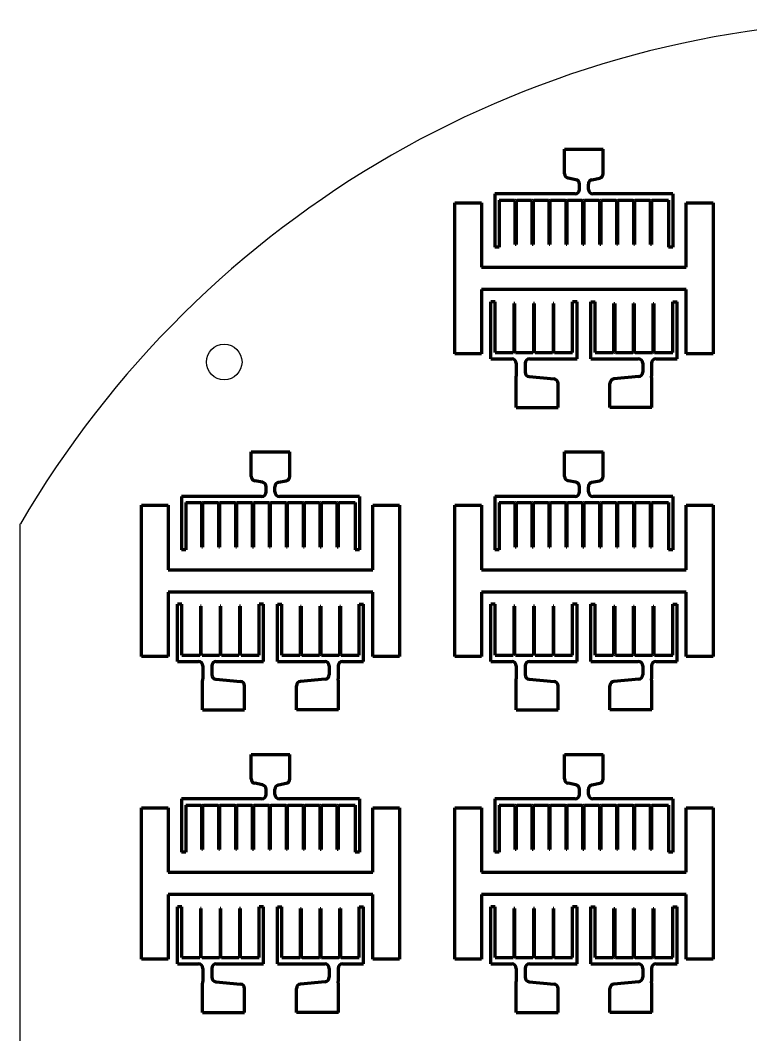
# Model space of a CAD drawing. Header units: millimetres. Extents: x 2372 to 2569, y 1689 to 1917.
# Drawn here: x 2372.4 to 2454.5, y 1803.3 to 1917.3 of the extents above; entities that cross this region are included whole.
import ezdxf

# ---------------------------------------------------------------- set-up
doc = ezdxf.new("R2010")
doc.units = ezdxf.units.MM
doc.layers.add('mask_hole', color=80, linetype='Continuous')
doc.layers.add('mask_outline', color=10, linetype='Continuous')
doc.layers.add('mask_stencil', color=30, linetype='Continuous', lineweight=70)

msp = doc.modelspace()

# ---------------------------------------------------------------- linework, layer by layer
at = {"layer": 'mask_hole'}
msp.add_circle((2395.34, 1878.88), 2, dxfattribs=at)
at = {"layer": 'mask_outline'}
msp.add_line((2372.44, 1745.88), (2372.44, 1860.68), dxfattribs=at)
msp.add_arc((2470.94, 1803.28), 114, 30.2232, 149.7686, dxfattribs=at)
at = {"layer": 'mask_stencil'}
for p, q in [((2433.57, 1900.03), (2433.57, 1902.78)), ((2433.57, 1902.78), (2437.91, 1902.78)), ((2437.91, 1900.03), (2437.91, 1902.78)), ((2434.84, 1899.36), (2433.97, 1899.54)), ((2436.64, 1899.36), (2437.51, 1899.54)), ((2435.24, 1898.28), (2435.24, 1898.87)), ((2436.24, 1898.28), (2436.24, 1898.87)), ((2434.74, 1897.78), (2425.74, 1897.78)), ((2425.74, 1897.78), (2425.74, 1891.78)), ((2426.23, 1897.08), (2426.23, 1891.78)), ((2426.23, 1897.08), (2427.95, 1897.08)), ((2428.03, 1897), (2427.95, 1897.08)), ((2428.03, 1892.08), (2428.03, 1897)), ((2428.2, 1897.08), (2428.12, 1897)), ((2428.12, 1897), (2428.12, 1892.08)), ((2428.2, 1897.08), (2429.85, 1897.08)), ((2429.93, 1897), (2429.85, 1897.08)), ((2429.93, 1892.08), (2429.93, 1897)), ((2430.1, 1897.08), (2430.02, 1897)), ((2430.02, 1897), (2430.02, 1892.08)), ((2430.1, 1897.08), (2431.75, 1897.08)), ((2431.83, 1897), (2431.75, 1897.08)), ((2431.83, 1892.08), (2431.83, 1897)), ((2432, 1897.08), (2431.92, 1897)), ((2431.92, 1897), (2431.92, 1892.08)), ((2432, 1897.08), (2433.65, 1897.08)), ((2433.73, 1897), (2433.65, 1897.08)), ((2433.73, 1892.08), (2433.73, 1897)), ((2433.9, 1897.08), (2433.82, 1897)), ((2433.82, 1897), (2433.82, 1892.08)), ((2433.9, 1897.08), (2435.55, 1897.08)), ((2435.63, 1897), (2435.55, 1897.08)), ((2435.63, 1892.08), (2435.63, 1897)), ((2435.8, 1897.08), (2435.72, 1897)), ((2435.72, 1897), (2435.72, 1892.08)), ((2435.8, 1897.08), (2437.45, 1897.08)), ((2445.74, 1897.78), (2436.74, 1897.78)), ((2437.53, 1897), (2437.45, 1897.08)), ((2437.53, 1892.08), (2437.53, 1897)), ((2437.7, 1897.08), (2437.62, 1897)), ((2437.62, 1897), (2437.62, 1892.08)), ((2437.7, 1897.08), (2439.35, 1897.08)), ((2439.43, 1897), (2439.35, 1897.08)), ((2439.43, 1892.08), (2439.43, 1897)), ((2439.6, 1897.08), (2439.52, 1897)), ((2439.52, 1897), (2439.52, 1892.08)), ((2439.6, 1897.08), (2441.25, 1897.08)), ((2441.33, 1897), (2441.25, 1897.08)), ((2441.33, 1892.08), (2441.33, 1897)), ((2441.5, 1897.08), (2441.42, 1897)), ((2441.42, 1897), (2441.42, 1892.08)), ((2441.5, 1897.08), (2443.15, 1897.08)), ((2443.23, 1897), (2443.15, 1897.08)), ((2443.23, 1892.08), (2443.23, 1897)), ((2443.4, 1897.08), (2443.32, 1897)), ((2443.32, 1897), (2443.32, 1892.08)), ((2443.4, 1897.08), (2445.23, 1897.08)), ((2445.23, 1897.08), (2445.23, 1891.78)), ((2445.74, 1897.78), (2445.74, 1891.78)), ((2421.24, 1879.78), (2421.24, 1896.78)), ((2421.24, 1896.78), (2424.24, 1896.78)), ((2424.24, 1896.78), (2424.24, 1889.53)), ((2447.24, 1889.53), (2447.24, 1896.78)), ((2447.24, 1896.78), (2450.24, 1896.78)), ((2450.24, 1896.78), (2450.24, 1879.78)), ((2426.23, 1891.78), (2425.74, 1891.78)), ((2428.12, 1892.08), (2428.03, 1892.08)), ((2430.02, 1892.08), (2429.93, 1892.08)), ((2431.92, 1892.08), (2431.83, 1892.08)), ((2433.82, 1892.08), (2433.73, 1892.08)), ((2435.72, 1892.08), (2435.63, 1892.08)), ((2437.62, 1892.08), (2437.53, 1892.08)), ((2439.52, 1892.08), (2439.43, 1892.08)), ((2441.42, 1892.08), (2441.33, 1892.08)), ((2443.32, 1892.08), (2443.23, 1892.08)), ((2445.74, 1891.78), (2445.23, 1891.78)), ((2424.24, 1889.53), (2447.24, 1889.53)), ((2447.24, 1887.03), (2424.24, 1887.03)), ((2424.24, 1887.03), (2424.24, 1879.78)), ((2447.24, 1879.78), (2447.24, 1887.03)), ((2425.28, 1879.24), (2425.28, 1885.65)), ((2425.77, 1885.65), (2425.28, 1885.65)), ((2425.77, 1879.95), (2425.77, 1885.65)), ((2434.47, 1879.95), (2434.47, 1885.65)), ((2434.97, 1885.65), (2434.47, 1885.65)), ((2434.97, 1879.24), (2434.97, 1885.65)), ((2436.51, 1879.24), (2436.51, 1885.65)), ((2436.51, 1885.65), (2437.01, 1885.65)), ((2437.01, 1879.95), (2437.01, 1885.65)), ((2445.71, 1879.95), (2445.71, 1885.65)), ((2445.71, 1885.65), (2446.2, 1885.65)), ((2446.2, 1879.24), (2446.2, 1885.65)), ((2427.97, 1885.45), (2427.87, 1885.45)), ((2427.87, 1885.45), (2427.87, 1880.03)), ((2427.97, 1880.03), (2427.97, 1885.45)), ((2430.17, 1885.45), (2430.07, 1885.45)), ((2430.07, 1885.45), (2430.07, 1880.03)), ((2430.17, 1880.03), (2430.17, 1885.45)), ((2432.37, 1885.45), (2432.27, 1885.45)), ((2432.27, 1885.45), (2432.27, 1880.03)), ((2432.37, 1880.03), (2432.37, 1885.45)), ((2439.11, 1880.03), (2439.11, 1885.45)), ((2439.11, 1885.45), (2439.2, 1885.45)), ((2439.2, 1885.45), (2439.2, 1880.03)), ((2441.31, 1880.03), (2441.31, 1885.45)), ((2441.31, 1885.45), (2441.4, 1885.45)), ((2441.4, 1885.45), (2441.4, 1880.03)), ((2443.51, 1880.03), (2443.51, 1885.45)), ((2443.51, 1885.45), (2443.6, 1885.45)), ((2443.6, 1885.45), (2443.6, 1880.03)), ((2425.77, 1879.95), (2427.8, 1879.95)), ((2427.87, 1880.03), (2427.8, 1879.95)), ((2428.05, 1879.95), (2427.97, 1880.03)), ((2428.05, 1879.95), (2430, 1879.95)), ((2430.07, 1880.03), (2430, 1879.95)), ((2430.25, 1879.95), (2430.17, 1880.03)), ((2430.25, 1879.95), (2432.2, 1879.95)), ((2432.27, 1880.03), (2432.2, 1879.95)), ((2432.45, 1879.95), (2432.37, 1880.03)), ((2432.45, 1879.95), (2434.47, 1879.95)), ((2437.01, 1879.95), (2439.03, 1879.95)), ((2439.03, 1879.95), (2439.11, 1880.03)), ((2439.2, 1880.03), (2439.28, 1879.95)), ((2439.28, 1879.95), (2441.23, 1879.95)), ((2441.23, 1879.95), (2441.31, 1880.03)), ((2441.4, 1880.03), (2441.48, 1879.95)), ((2441.48, 1879.95), (2443.43, 1879.95)), ((2443.43, 1879.95), (2443.51, 1880.03)), ((2443.6, 1880.03), (2443.68, 1879.95)), ((2443.68, 1879.95), (2445.71, 1879.95)), ((2424.24, 1879.78), (2421.24, 1879.78)), ((2425.28, 1879.24), (2427.64, 1879.24)), ((2428.14, 1878.74), (2428.14, 1877.28)), ((2429.14, 1878.74), (2429.14, 1877.74)), ((2429.64, 1879.24), (2434.97, 1879.24)), ((2436.51, 1879.24), (2441.84, 1879.24)), ((2442.34, 1878.74), (2442.34, 1877.74)), ((2443.34, 1878.74), (2443.34, 1877.28)), ((2443.84, 1879.24), (2446.2, 1879.24)), ((2450.24, 1879.78), (2447.24, 1879.78)), ((2428.12, 1876.94), (2428.14, 1877.28)), ((2428.12, 1873.78), (2428.12, 1876.94)), ((2429.59, 1877.24), (2432.38, 1876.98)), ((2432.83, 1873.78), (2432.83, 1876.48)), ((2438.65, 1873.78), (2438.65, 1876.48)), ((2441.89, 1877.24), (2439.1, 1876.98)), ((2443.36, 1876.94), (2443.34, 1877.28)), ((2443.36, 1873.78), (2443.36, 1876.94)), ((2428.12, 1873.78), (2432.83, 1873.78)), ((2443.36, 1873.78), (2438.65, 1873.78)), ((2398.37, 1866.03), (2398.37, 1868.78)), ((2398.37, 1868.78), (2402.71, 1868.78)), ((2402.71, 1866.03), (2402.71, 1868.78)), ((2433.57, 1866.03), (2433.57, 1868.78)), ((2433.57, 1868.78), (2437.91, 1868.78)), ((2437.91, 1866.03), (2437.91, 1868.78)), ((2399.64, 1865.36), (2398.77, 1865.54)), ((2401.44, 1865.36), (2402.31, 1865.54)), ((2434.84, 1865.36), (2433.97, 1865.54)), ((2436.64, 1865.36), (2437.51, 1865.54)), ((2400.04, 1864.28), (2400.04, 1864.87)), ((2401.04, 1864.28), (2401.04, 1864.87)), ((2435.24, 1864.28), (2435.24, 1864.87)), ((2436.24, 1864.28), (2436.24, 1864.87)), ((2386.04, 1845.78), (2386.04, 1862.78)), ((2386.04, 1862.78), (2389.04, 1862.78)), ((2389.04, 1862.78), (2389.04, 1855.53)), ((2399.54, 1863.78), (2390.54, 1863.78)), ((2390.54, 1863.78), (2390.54, 1857.78)), ((2391.03, 1863.08), (2391.03, 1857.78)), ((2391.03, 1863.08), (2392.75, 1863.08)), ((2392.83, 1863), (2392.75, 1863.08)), ((2392.83, 1858.08), (2392.83, 1863)), ((2393, 1863.08), (2392.92, 1863)), ((2392.92, 1863), (2392.92, 1858.08)), ((2393, 1863.08), (2394.65, 1863.08)), ((2394.73, 1863), (2394.65, 1863.08)), ((2394.73, 1858.08), (2394.73, 1863)), ((2394.9, 1863.08), (2394.82, 1863)), ((2394.82, 1863), (2394.82, 1858.08)), ((2394.9, 1863.08), (2396.55, 1863.08)), ((2396.63, 1863), (2396.55, 1863.08)), ((2396.63, 1858.08), (2396.63, 1863)), ((2396.8, 1863.08), (2396.72, 1863)), ((2396.72, 1863), (2396.72, 1858.08)), ((2396.8, 1863.08), (2398.45, 1863.08)), ((2398.53, 1863), (2398.45, 1863.08)), ((2398.53, 1858.08), (2398.53, 1863)), ((2398.7, 1863.08), (2398.62, 1863)), ((2398.62, 1863), (2398.62, 1858.08)), ((2398.7, 1863.08), (2400.35, 1863.08)), ((2400.43, 1863), (2400.35, 1863.08)), ((2400.43, 1858.08), (2400.43, 1863)), ((2400.6, 1863.08), (2400.52, 1863)), ((2400.52, 1863), (2400.52, 1858.08)), ((2400.6, 1863.08), (2402.25, 1863.08)), ((2410.54, 1863.78), (2401.54, 1863.78)), ((2402.33, 1863), (2402.25, 1863.08)), ((2402.33, 1858.08), (2402.33, 1863)), ((2402.5, 1863.08), (2402.42, 1863)), ((2402.42, 1863), (2402.42, 1858.08)), ((2402.5, 1863.08), (2404.15, 1863.08)), ((2404.23, 1863), (2404.15, 1863.08)), ((2404.23, 1858.08), (2404.23, 1863)), ((2404.4, 1863.08), (2404.32, 1863)), ((2404.32, 1863), (2404.32, 1858.08)), ((2404.4, 1863.08), (2406.05, 1863.08)), ((2406.13, 1863), (2406.05, 1863.08)), ((2406.13, 1858.08), (2406.13, 1863)), ((2406.3, 1863.08), (2406.22, 1863)), ((2406.22, 1863), (2406.22, 1858.08)), ((2406.3, 1863.08), (2407.95, 1863.08)), ((2408.03, 1863), (2407.95, 1863.08)), ((2408.03, 1858.08), (2408.03, 1863)), ((2408.2, 1863.08), (2408.12, 1863)), ((2408.12, 1863), (2408.12, 1858.08)), ((2408.2, 1863.08), (2410.03, 1863.08)), ((2410.03, 1863.08), (2410.03, 1857.78)), ((2410.54, 1863.78), (2410.54, 1857.78)), ((2412.04, 1855.53), (2412.04, 1862.78)), ((2412.04, 1862.78), (2415.04, 1862.78)), ((2415.04, 1862.78), (2415.04, 1845.78)), ((2421.24, 1845.78), (2421.24, 1862.78)), ((2421.24, 1862.78), (2424.24, 1862.78)), ((2424.24, 1862.78), (2424.24, 1855.53)), ((2434.74, 1863.78), (2425.74, 1863.78)), ((2425.74, 1863.78), (2425.74, 1857.78)), ((2426.23, 1863.08), (2426.23, 1857.78)), ((2426.23, 1863.08), (2427.95, 1863.08)), ((2428.03, 1863), (2427.95, 1863.08)), ((2428.03, 1858.08), (2428.03, 1863)), ((2428.2, 1863.08), (2428.12, 1863)), ((2428.12, 1863), (2428.12, 1858.08)), ((2428.2, 1863.08), (2429.85, 1863.08)), ((2429.93, 1863), (2429.85, 1863.08)), ((2429.93, 1858.08), (2429.93, 1863)), ((2430.1, 1863.08), (2430.02, 1863)), ((2430.02, 1863), (2430.02, 1858.08)), ((2430.1, 1863.08), (2431.75, 1863.08)), ((2431.83, 1863), (2431.75, 1863.08)), ((2431.83, 1858.08), (2431.83, 1863)), ((2432, 1863.08), (2431.92, 1863)), ((2431.92, 1863), (2431.92, 1858.08)), ((2432, 1863.08), (2433.65, 1863.08)), ((2433.73, 1863), (2433.65, 1863.08)), ((2433.73, 1858.08), (2433.73, 1863)), ((2433.9, 1863.08), (2433.82, 1863)), ((2433.82, 1863), (2433.82, 1858.08)), ((2433.9, 1863.08), (2435.55, 1863.08)), ((2435.63, 1863), (2435.55, 1863.08)), ((2435.63, 1858.08), (2435.63, 1863)), ((2435.8, 1863.08), (2435.72, 1863)), ((2435.72, 1863), (2435.72, 1858.08)), ((2435.8, 1863.08), (2437.45, 1863.08)), ((2445.74, 1863.78), (2436.74, 1863.78)), ((2437.53, 1863), (2437.45, 1863.08)), ((2437.53, 1858.08), (2437.53, 1863)), ((2437.7, 1863.08), (2437.62, 1863)), ((2437.62, 1863), (2437.62, 1858.08)), ((2437.7, 1863.08), (2439.35, 1863.08)), ((2439.43, 1863), (2439.35, 1863.08)), ((2439.43, 1858.08), (2439.43, 1863)), ((2439.6, 1863.08), (2439.52, 1863)), ((2439.52, 1863), (2439.52, 1858.08)), ((2439.6, 1863.08), (2441.25, 1863.08)), ((2441.33, 1863), (2441.25, 1863.08)), ((2441.33, 1858.08), (2441.33, 1863)), ((2441.5, 1863.08), (2441.42, 1863)), ((2441.42, 1863), (2441.42, 1858.08)), ((2441.5, 1863.08), (2443.15, 1863.08)), ((2443.23, 1863), (2443.15, 1863.08)), ((2443.23, 1858.08), (2443.23, 1863)), ((2443.4, 1863.08), (2443.32, 1863)), ((2443.32, 1863), (2443.32, 1858.08)), ((2443.4, 1863.08), (2445.23, 1863.08)), ((2445.23, 1863.08), (2445.23, 1857.78)), ((2445.74, 1863.78), (2445.74, 1857.78)), ((2447.24, 1855.53), (2447.24, 1862.78)), ((2447.24, 1862.78), (2450.24, 1862.78)), ((2450.24, 1862.78), (2450.24, 1845.78)), ((2391.03, 1857.78), (2390.54, 1857.78)), ((2392.92, 1858.08), (2392.83, 1858.08)), ((2394.82, 1858.08), (2394.73, 1858.08)), ((2396.72, 1858.08), (2396.63, 1858.08)), ((2398.62, 1858.08), (2398.53, 1858.08)), ((2400.52, 1858.08), (2400.43, 1858.08)), ((2402.42, 1858.08), (2402.33, 1858.08)), ((2404.32, 1858.08), (2404.23, 1858.08)), ((2406.22, 1858.08), (2406.13, 1858.08)), ((2408.12, 1858.08), (2408.03, 1858.08)), ((2410.54, 1857.78), (2410.03, 1857.78)), ((2426.23, 1857.78), (2425.74, 1857.78)), ((2428.12, 1858.08), (2428.03, 1858.08)), ((2430.02, 1858.08), (2429.93, 1858.08)), ((2431.92, 1858.08), (2431.83, 1858.08)), ((2433.82, 1858.08), (2433.73, 1858.08)), ((2435.72, 1858.08), (2435.63, 1858.08)), ((2437.62, 1858.08), (2437.53, 1858.08)), ((2439.52, 1858.08), (2439.43, 1858.08)), ((2441.42, 1858.08), (2441.33, 1858.08)), ((2443.32, 1858.08), (2443.23, 1858.08)), ((2445.74, 1857.78), (2445.23, 1857.78)), ((2389.04, 1855.53), (2412.04, 1855.53)), ((2424.24, 1855.53), (2447.24, 1855.53)), ((2412.04, 1853.03), (2389.04, 1853.03)), ((2389.04, 1853.03), (2389.04, 1845.78)), ((2412.04, 1845.78), (2412.04, 1853.03)), ((2447.24, 1853.03), (2424.24, 1853.03)), ((2424.24, 1853.03), (2424.24, 1845.78)), ((2447.24, 1845.78), (2447.24, 1853.03)), ((2390.08, 1845.24), (2390.08, 1851.65)), ((2390.57, 1851.65), (2390.08, 1851.65)), ((2390.57, 1845.95), (2390.57, 1851.65)), ((2392.77, 1851.45), (2392.67, 1851.45)), ((2392.67, 1851.45), (2392.67, 1846.03)), ((2392.77, 1846.03), (2392.77, 1851.45)), ((2394.97, 1851.45), (2394.87, 1851.45)), ((2394.87, 1851.45), (2394.87, 1846.03)), ((2394.97, 1846.03), (2394.97, 1851.45)), ((2397.17, 1851.45), (2397.07, 1851.45)), ((2397.07, 1851.45), (2397.07, 1846.03)), ((2397.17, 1846.03), (2397.17, 1851.45)), ((2399.27, 1845.95), (2399.27, 1851.65)), ((2399.77, 1851.65), (2399.27, 1851.65)), ((2399.77, 1845.24), (2399.77, 1851.65)), ((2401.31, 1845.24), (2401.31, 1851.65)), ((2401.31, 1851.65), (2401.81, 1851.65)), ((2401.81, 1845.95), (2401.81, 1851.65)), ((2403.91, 1846.03), (2403.91, 1851.45)), ((2403.91, 1851.45), (2404, 1851.45)), ((2404, 1851.45), (2404, 1846.03)), ((2406.11, 1846.03), (2406.11, 1851.45)), ((2406.11, 1851.45), (2406.2, 1851.45)), ((2406.2, 1851.45), (2406.2, 1846.03)), ((2408.31, 1846.03), (2408.31, 1851.45)), ((2408.31, 1851.45), (2408.4, 1851.45)), ((2408.4, 1851.45), (2408.4, 1846.03)), ((2410.51, 1845.95), (2410.51, 1851.65)), ((2410.51, 1851.65), (2411, 1851.65)), ((2411, 1845.24), (2411, 1851.65)), ((2425.28, 1845.24), (2425.28, 1851.65)), ((2425.77, 1851.65), (2425.28, 1851.65)), ((2425.77, 1845.95), (2425.77, 1851.65)), ((2427.97, 1851.45), (2427.87, 1851.45)), ((2427.87, 1851.45), (2427.87, 1846.03)), ((2427.97, 1846.03), (2427.97, 1851.45)), ((2430.17, 1851.45), (2430.07, 1851.45)), ((2430.07, 1851.45), (2430.07, 1846.03)), ((2430.17, 1846.03), (2430.17, 1851.45)), ((2432.37, 1851.45), (2432.27, 1851.45)), ((2432.27, 1851.45), (2432.27, 1846.03)), ((2432.37, 1846.03), (2432.37, 1851.45)), ((2434.47, 1845.95), (2434.47, 1851.65)), ((2434.97, 1851.65), (2434.47, 1851.65)), ((2434.97, 1845.24), (2434.97, 1851.65)), ((2436.51, 1845.24), (2436.51, 1851.65)), ((2436.51, 1851.65), (2437.01, 1851.65)), ((2437.01, 1845.95), (2437.01, 1851.65)), ((2439.11, 1846.03), (2439.11, 1851.45)), ((2439.11, 1851.45), (2439.2, 1851.45)), ((2439.2, 1851.45), (2439.2, 1846.03)), ((2441.31, 1846.03), (2441.31, 1851.45)), ((2441.31, 1851.45), (2441.4, 1851.45)), ((2441.4, 1851.45), (2441.4, 1846.03)), ((2443.51, 1846.03), (2443.51, 1851.45)), ((2443.51, 1851.45), (2443.6, 1851.45)), ((2443.6, 1851.45), (2443.6, 1846.03)), ((2445.71, 1845.95), (2445.71, 1851.65)), ((2445.71, 1851.65), (2446.2, 1851.65)), ((2446.2, 1845.24), (2446.2, 1851.65)), ((2389.04, 1845.78), (2386.04, 1845.78)), ((2390.57, 1845.95), (2392.6, 1845.95)), ((2392.67, 1846.03), (2392.6, 1845.95)), ((2392.85, 1845.95), (2392.77, 1846.03)), ((2392.85, 1845.95), (2394.8, 1845.95)), ((2394.87, 1846.03), (2394.8, 1845.95)), ((2395.05, 1845.95), (2394.97, 1846.03)), ((2395.05, 1845.95), (2397, 1845.95)), ((2397.07, 1846.03), (2397, 1845.95)), ((2397.25, 1845.95), (2397.17, 1846.03)), ((2397.25, 1845.95), (2399.27, 1845.95)), ((2401.81, 1845.95), (2403.83, 1845.95)), ((2403.83, 1845.95), (2403.91, 1846.03)), ((2404, 1846.03), (2404.08, 1845.95)), ((2404.08, 1845.95), (2406.03, 1845.95)), ((2406.03, 1845.95), (2406.11, 1846.03)), ((2406.2, 1846.03), (2406.28, 1845.95)), ((2406.28, 1845.95), (2408.23, 1845.95)), ((2408.23, 1845.95), (2408.31, 1846.03)), ((2408.4, 1846.03), (2408.48, 1845.95)), ((2408.48, 1845.95), (2410.51, 1845.95)), ((2415.04, 1845.78), (2412.04, 1845.78)), ((2424.24, 1845.78), (2421.24, 1845.78)), ((2425.77, 1845.95), (2427.8, 1845.95)), ((2427.87, 1846.03), (2427.8, 1845.95)), ((2428.05, 1845.95), (2427.97, 1846.03)), ((2428.05, 1845.95), (2430, 1845.95)), ((2430.07, 1846.03), (2430, 1845.95)), ((2430.25, 1845.95), (2430.17, 1846.03)), ((2430.25, 1845.95), (2432.2, 1845.95)), ((2432.27, 1846.03), (2432.2, 1845.95)), ((2432.45, 1845.95), (2432.37, 1846.03)), ((2432.45, 1845.95), (2434.47, 1845.95)), ((2437.01, 1845.95), (2439.03, 1845.95)), ((2439.03, 1845.95), (2439.11, 1846.03)), ((2439.2, 1846.03), (2439.28, 1845.95)), ((2439.28, 1845.95), (2441.23, 1845.95)), ((2441.23, 1845.95), (2441.31, 1846.03)), ((2441.4, 1846.03), (2441.48, 1845.95)), ((2441.48, 1845.95), (2443.43, 1845.95)), ((2443.43, 1845.95), (2443.51, 1846.03)), ((2443.6, 1846.03), (2443.68, 1845.95)), ((2443.68, 1845.95), (2445.71, 1845.95)), ((2450.24, 1845.78), (2447.24, 1845.78)), ((2390.08, 1845.24), (2392.44, 1845.24)), ((2392.94, 1844.74), (2392.94, 1843.28)), ((2393.94, 1844.74), (2393.94, 1843.74)), ((2394.44, 1845.24), (2399.77, 1845.24)), ((2401.31, 1845.24), (2406.64, 1845.24)), ((2407.14, 1844.74), (2407.14, 1843.74)), ((2408.14, 1844.74), (2408.14, 1843.28)), ((2408.64, 1845.24), (2411, 1845.24)), ((2425.28, 1845.24), (2427.64, 1845.24)), ((2428.14, 1844.74), (2428.14, 1843.28)), ((2429.14, 1844.74), (2429.14, 1843.74)), ((2429.64, 1845.24), (2434.97, 1845.24)), ((2436.51, 1845.24), (2441.84, 1845.24)), ((2442.34, 1844.74), (2442.34, 1843.74)), ((2443.34, 1844.74), (2443.34, 1843.28)), ((2443.84, 1845.24), (2446.2, 1845.24)), ((2392.92, 1842.94), (2392.94, 1843.28)), ((2392.92, 1839.78), (2392.92, 1842.94)), ((2394.39, 1843.24), (2397.18, 1842.98)), ((2397.63, 1839.78), (2397.63, 1842.48)), ((2403.45, 1839.78), (2403.45, 1842.48)), ((2406.69, 1843.24), (2403.9, 1842.98)), ((2408.16, 1842.94), (2408.14, 1843.28)), ((2408.16, 1839.78), (2408.16, 1842.94)), ((2428.12, 1842.94), (2428.14, 1843.28)), ((2428.12, 1839.78), (2428.12, 1842.94)), ((2429.59, 1843.24), (2432.38, 1842.98)), ((2432.83, 1839.78), (2432.83, 1842.48)), ((2438.65, 1839.78), (2438.65, 1842.48)), ((2441.89, 1843.24), (2439.1, 1842.98)), ((2443.36, 1842.94), (2443.34, 1843.28)), ((2443.36, 1839.78), (2443.36, 1842.94)), ((2392.92, 1839.78), (2397.63, 1839.78)), ((2408.16, 1839.78), (2403.45, 1839.78)), ((2428.12, 1839.78), (2432.83, 1839.78)), ((2443.36, 1839.78), (2438.65, 1839.78)), ((2398.37, 1832.03), (2398.37, 1834.78)), ((2398.37, 1834.78), (2402.71, 1834.78)), ((2402.71, 1832.03), (2402.71, 1834.78)), ((2433.57, 1832.03), (2433.57, 1834.78)), ((2433.57, 1834.78), (2437.91, 1834.78)), ((2437.91, 1832.03), (2437.91, 1834.78)), ((2399.64, 1831.36), (2398.77, 1831.54)), ((2400.04, 1830.28), (2400.04, 1830.87)), ((2401.04, 1830.28), (2401.04, 1830.87)), ((2401.44, 1831.36), (2402.31, 1831.54)), ((2434.84, 1831.36), (2433.97, 1831.54)), ((2435.24, 1830.28), (2435.24, 1830.87)), ((2436.24, 1830.28), (2436.24, 1830.87)), ((2436.64, 1831.36), (2437.51, 1831.54)), ((2399.54, 1829.78), (2390.54, 1829.78)), ((2390.54, 1829.78), (2390.54, 1823.78)), ((2410.54, 1829.78), (2401.54, 1829.78)), ((2410.54, 1829.78), (2410.54, 1823.78)), ((2434.74, 1829.78), (2425.74, 1829.78)), ((2425.74, 1829.78), (2425.74, 1823.78)), ((2445.74, 1829.78), (2436.74, 1829.78)), ((2445.74, 1829.78), (2445.74, 1823.78)), ((2386.04, 1811.78), (2386.04, 1828.78)), ((2386.04, 1828.78), (2389.04, 1828.78)), ((2389.04, 1828.78), (2389.04, 1821.53)), ((2391.03, 1829.08), (2391.03, 1823.78)), ((2391.03, 1829.08), (2392.75, 1829.08)), ((2392.83, 1829), (2392.75, 1829.08)), ((2392.83, 1824.08), (2392.83, 1829)), ((2393, 1829.08), (2392.92, 1829)), ((2392.92, 1829), (2392.92, 1824.08)), ((2393, 1829.08), (2394.65, 1829.08)), ((2394.73, 1829), (2394.65, 1829.08)), ((2394.73, 1824.08), (2394.73, 1829)), ((2394.9, 1829.08), (2394.82, 1829)), ((2394.82, 1829), (2394.82, 1824.08)), ((2394.9, 1829.08), (2396.55, 1829.08)), ((2396.63, 1829), (2396.55, 1829.08)), ((2396.63, 1824.08), (2396.63, 1829)), ((2396.8, 1829.08), (2396.72, 1829)), ((2396.72, 1829), (2396.72, 1824.08)), ((2396.8, 1829.08), (2398.45, 1829.08)), ((2398.53, 1829), (2398.45, 1829.08)), ((2398.53, 1824.08), (2398.53, 1829)), ((2398.7, 1829.08), (2398.62, 1829)), ((2398.62, 1829), (2398.62, 1824.08)), ((2398.7, 1829.08), (2400.35, 1829.08)), ((2400.43, 1829), (2400.35, 1829.08)), ((2400.43, 1824.08), (2400.43, 1829)), ((2400.6, 1829.08), (2400.52, 1829)), ((2400.52, 1829), (2400.52, 1824.08)), ((2400.6, 1829.08), (2402.25, 1829.08)), ((2402.33, 1829), (2402.25, 1829.08)), ((2402.33, 1824.08), (2402.33, 1829)), ((2402.5, 1829.08), (2402.42, 1829)), ((2402.42, 1829), (2402.42, 1824.08)), ((2402.5, 1829.08), (2404.15, 1829.08)), ((2404.23, 1829), (2404.15, 1829.08)), ((2404.23, 1824.08), (2404.23, 1829)), ((2404.4, 1829.08), (2404.32, 1829)), ((2404.32, 1829), (2404.32, 1824.08)), ((2404.4, 1829.08), (2406.05, 1829.08)), ((2406.13, 1829), (2406.05, 1829.08)), ((2406.13, 1824.08), (2406.13, 1829)), ((2406.3, 1829.08), (2406.22, 1829)), ((2406.22, 1829), (2406.22, 1824.08)), ((2406.3, 1829.08), (2407.95, 1829.08)), ((2408.03, 1829), (2407.95, 1829.08)), ((2408.03, 1824.08), (2408.03, 1829)), ((2408.2, 1829.08), (2408.12, 1829)), ((2408.12, 1829), (2408.12, 1824.08)), ((2408.2, 1829.08), (2410.03, 1829.08)), ((2410.03, 1829.08), (2410.03, 1823.78)), ((2412.04, 1821.53), (2412.04, 1828.78)), ((2412.04, 1828.78), (2415.04, 1828.78)), ((2415.04, 1828.78), (2415.04, 1811.78)), ((2421.24, 1811.78), (2421.24, 1828.78)), ((2421.24, 1828.78), (2424.24, 1828.78)), ((2424.24, 1828.78), (2424.24, 1821.53)), ((2426.23, 1829.08), (2426.23, 1823.78)), ((2426.23, 1829.08), (2427.95, 1829.08)), ((2428.03, 1829), (2427.95, 1829.08)), ((2428.03, 1824.08), (2428.03, 1829)), ((2428.2, 1829.08), (2428.12, 1829)), ((2428.12, 1829), (2428.12, 1824.08)), ((2428.2, 1829.08), (2429.85, 1829.08)), ((2429.93, 1829), (2429.85, 1829.08)), ((2429.93, 1824.08), (2429.93, 1829)), ((2430.1, 1829.08), (2430.02, 1829)), ((2430.02, 1829), (2430.02, 1824.08)), ((2430.1, 1829.08), (2431.75, 1829.08)), ((2431.83, 1829), (2431.75, 1829.08)), ((2431.83, 1824.08), (2431.83, 1829)), ((2432, 1829.08), (2431.92, 1829)), ((2431.92, 1829), (2431.92, 1824.08)), ((2432, 1829.08), (2433.65, 1829.08)), ((2433.73, 1829), (2433.65, 1829.08)), ((2433.73, 1824.08), (2433.73, 1829)), ((2433.9, 1829.08), (2433.82, 1829)), ((2433.82, 1829), (2433.82, 1824.08)), ((2433.9, 1829.08), (2435.55, 1829.08)), ((2435.63, 1829), (2435.55, 1829.08)), ((2435.63, 1824.08), (2435.63, 1829)), ((2435.8, 1829.08), (2435.72, 1829)), ((2435.72, 1829), (2435.72, 1824.08)), ((2435.8, 1829.08), (2437.45, 1829.08)), ((2437.53, 1829), (2437.45, 1829.08)), ((2437.53, 1824.08), (2437.53, 1829)), ((2437.7, 1829.08), (2437.62, 1829)), ((2437.62, 1829), (2437.62, 1824.08)), ((2437.7, 1829.08), (2439.35, 1829.08)), ((2439.43, 1829), (2439.35, 1829.08)), ((2439.43, 1824.08), (2439.43, 1829)), ((2439.6, 1829.08), (2439.52, 1829)), ((2439.52, 1829), (2439.52, 1824.08)), ((2439.6, 1829.08), (2441.25, 1829.08)), ((2441.33, 1829), (2441.25, 1829.08)), ((2441.33, 1824.08), (2441.33, 1829)), ((2441.5, 1829.08), (2441.42, 1829)), ((2441.42, 1829), (2441.42, 1824.08)), ((2441.5, 1829.08), (2443.15, 1829.08)), ((2443.23, 1829), (2443.15, 1829.08)), ((2443.23, 1824.08), (2443.23, 1829)), ((2443.4, 1829.08), (2443.32, 1829)), ((2443.32, 1829), (2443.32, 1824.08)), ((2443.4, 1829.08), (2445.23, 1829.08)), ((2445.23, 1829.08), (2445.23, 1823.78)), ((2447.24, 1821.53), (2447.24, 1828.78)), ((2447.24, 1828.78), (2450.24, 1828.78)), ((2450.24, 1828.78), (2450.24, 1811.78)), ((2392.92, 1824.08), (2392.83, 1824.08)), ((2394.82, 1824.08), (2394.73, 1824.08)), ((2396.72, 1824.08), (2396.63, 1824.08)), ((2398.62, 1824.08), (2398.53, 1824.08)), ((2400.52, 1824.08), (2400.43, 1824.08)), ((2402.42, 1824.08), (2402.33, 1824.08)), ((2404.32, 1824.08), (2404.23, 1824.08)), ((2406.22, 1824.08), (2406.13, 1824.08)), ((2408.12, 1824.08), (2408.03, 1824.08)), ((2428.12, 1824.08), (2428.03, 1824.08)), ((2430.02, 1824.08), (2429.93, 1824.08)), ((2431.92, 1824.08), (2431.83, 1824.08)), ((2433.82, 1824.08), (2433.73, 1824.08)), ((2435.72, 1824.08), (2435.63, 1824.08)), ((2437.62, 1824.08), (2437.53, 1824.08)), ((2439.52, 1824.08), (2439.43, 1824.08)), ((2441.42, 1824.08), (2441.33, 1824.08)), ((2443.32, 1824.08), (2443.23, 1824.08)), ((2391.03, 1823.78), (2390.54, 1823.78)), ((2410.54, 1823.78), (2410.03, 1823.78)), ((2426.23, 1823.78), (2425.74, 1823.78)), ((2445.74, 1823.78), (2445.23, 1823.78)), ((2389.04, 1821.53), (2412.04, 1821.53)), ((2424.24, 1821.53), (2447.24, 1821.53)), ((2412.04, 1819.03), (2389.04, 1819.03)), ((2389.04, 1819.03), (2389.04, 1811.78)), ((2412.04, 1811.78), (2412.04, 1819.03)), ((2447.24, 1819.03), (2424.24, 1819.03)), ((2424.24, 1819.03), (2424.24, 1811.78)), ((2447.24, 1811.78), (2447.24, 1819.03)), ((2390.08, 1811.24), (2390.08, 1817.65)), ((2390.57, 1817.65), (2390.08, 1817.65)), ((2390.57, 1811.95), (2390.57, 1817.65)), ((2392.77, 1817.45), (2392.67, 1817.45)), ((2392.67, 1817.45), (2392.67, 1812.03)), ((2392.77, 1812.03), (2392.77, 1817.45)), ((2394.97, 1817.45), (2394.87, 1817.45)), ((2394.87, 1817.45), (2394.87, 1812.03)), ((2394.97, 1812.03), (2394.97, 1817.45)), ((2397.17, 1817.45), (2397.07, 1817.45)), ((2397.07, 1817.45), (2397.07, 1812.03)), ((2397.17, 1812.03), (2397.17, 1817.45)), ((2399.27, 1811.95), (2399.27, 1817.65)), ((2399.77, 1817.65), (2399.27, 1817.65)), ((2399.77, 1811.24), (2399.77, 1817.65)), ((2401.31, 1811.24), (2401.31, 1817.65)), ((2401.31, 1817.65), (2401.81, 1817.65)), ((2401.81, 1811.95), (2401.81, 1817.65)), ((2403.91, 1812.03), (2403.91, 1817.45)), ((2403.91, 1817.45), (2404, 1817.45)), ((2404, 1817.45), (2404, 1812.03)), ((2406.11, 1812.03), (2406.11, 1817.45)), ((2406.11, 1817.45), (2406.2, 1817.45)), ((2406.2, 1817.45), (2406.2, 1812.03)), ((2408.31, 1812.03), (2408.31, 1817.45)), ((2408.31, 1817.45), (2408.4, 1817.45)), ((2408.4, 1817.45), (2408.4, 1812.03)), ((2410.51, 1811.95), (2410.51, 1817.65)), ((2410.51, 1817.65), (2411, 1817.65)), ((2411, 1811.24), (2411, 1817.65)), ((2425.28, 1811.24), (2425.28, 1817.65)), ((2425.77, 1817.65), (2425.28, 1817.65)), ((2425.77, 1811.95), (2425.77, 1817.65)), ((2427.97, 1817.45), (2427.87, 1817.45)), ((2427.87, 1817.45), (2427.87, 1812.03)), ((2427.97, 1812.03), (2427.97, 1817.45)), ((2430.17, 1817.45), (2430.07, 1817.45)), ((2430.07, 1817.45), (2430.07, 1812.03)), ((2430.17, 1812.03), (2430.17, 1817.45)), ((2432.37, 1817.45), (2432.27, 1817.45)), ((2432.27, 1817.45), (2432.27, 1812.03)), ((2432.37, 1812.03), (2432.37, 1817.45)), ((2434.47, 1811.95), (2434.47, 1817.65)), ((2434.97, 1817.65), (2434.47, 1817.65)), ((2434.97, 1811.24), (2434.97, 1817.65)), ((2436.51, 1811.24), (2436.51, 1817.65)), ((2436.51, 1817.65), (2437.01, 1817.65)), ((2437.01, 1811.95), (2437.01, 1817.65)), ((2439.11, 1812.03), (2439.11, 1817.45)), ((2439.11, 1817.45), (2439.2, 1817.45)), ((2439.2, 1817.45), (2439.2, 1812.03)), ((2441.31, 1812.03), (2441.31, 1817.45)), ((2441.31, 1817.45), (2441.4, 1817.45)), ((2441.4, 1817.45), (2441.4, 1812.03)), ((2443.51, 1812.03), (2443.51, 1817.45)), ((2443.51, 1817.45), (2443.6, 1817.45)), ((2443.6, 1817.45), (2443.6, 1812.03)), ((2445.71, 1811.95), (2445.71, 1817.65)), ((2445.71, 1817.65), (2446.2, 1817.65)), ((2446.2, 1811.24), (2446.2, 1817.65)), ((2389.04, 1811.78), (2386.04, 1811.78)), ((2390.57, 1811.95), (2392.6, 1811.95)), ((2392.67, 1812.03), (2392.6, 1811.95)), ((2392.85, 1811.95), (2392.77, 1812.03)), ((2392.85, 1811.95), (2394.8, 1811.95)), ((2394.87, 1812.03), (2394.8, 1811.95)), ((2395.05, 1811.95), (2394.97, 1812.03)), ((2395.05, 1811.95), (2397, 1811.95)), ((2397.07, 1812.03), (2397, 1811.95)), ((2397.25, 1811.95), (2397.17, 1812.03)), ((2397.25, 1811.95), (2399.27, 1811.95)), ((2401.81, 1811.95), (2403.83, 1811.95)), ((2403.83, 1811.95), (2403.91, 1812.03)), ((2404, 1812.03), (2404.08, 1811.95)), ((2404.08, 1811.95), (2406.03, 1811.95)), ((2406.03, 1811.95), (2406.11, 1812.03)), ((2406.2, 1812.03), (2406.28, 1811.95)), ((2406.28, 1811.95), (2408.23, 1811.95)), ((2408.23, 1811.95), (2408.31, 1812.03)), ((2408.4, 1812.03), (2408.48, 1811.95)), ((2408.48, 1811.95), (2410.51, 1811.95)), ((2415.04, 1811.78), (2412.04, 1811.78)), ((2424.24, 1811.78), (2421.24, 1811.78)), ((2425.77, 1811.95), (2427.8, 1811.95)), ((2427.87, 1812.03), (2427.8, 1811.95)), ((2428.05, 1811.95), (2427.97, 1812.03)), ((2428.05, 1811.95), (2430, 1811.95)), ((2430.07, 1812.03), (2430, 1811.95)), ((2430.25, 1811.95), (2430.17, 1812.03)), ((2430.25, 1811.95), (2432.2, 1811.95)), ((2432.27, 1812.03), (2432.2, 1811.95)), ((2432.45, 1811.95), (2432.37, 1812.03)), ((2432.45, 1811.95), (2434.47, 1811.95)), ((2437.01, 1811.95), (2439.03, 1811.95)), ((2439.03, 1811.95), (2439.11, 1812.03)), ((2439.2, 1812.03), (2439.28, 1811.95)), ((2439.28, 1811.95), (2441.23, 1811.95)), ((2441.23, 1811.95), (2441.31, 1812.03)), ((2441.4, 1812.03), (2441.48, 1811.95)), ((2441.48, 1811.95), (2443.43, 1811.95)), ((2443.43, 1811.95), (2443.51, 1812.03)), ((2443.6, 1812.03), (2443.68, 1811.95)), ((2443.68, 1811.95), (2445.71, 1811.95)), ((2450.24, 1811.78), (2447.24, 1811.78)), ((2390.08, 1811.24), (2392.44, 1811.24)), ((2392.94, 1810.74), (2392.94, 1809.28)), ((2393.94, 1810.74), (2393.94, 1809.74)), ((2394.44, 1811.24), (2399.77, 1811.24)), ((2401.31, 1811.24), (2406.64, 1811.24)), ((2407.14, 1810.74), (2407.14, 1809.74)), ((2408.14, 1810.74), (2408.14, 1809.28)), ((2408.64, 1811.24), (2411, 1811.24)), ((2425.28, 1811.24), (2427.64, 1811.24)), ((2428.14, 1810.74), (2428.14, 1809.28)), ((2429.14, 1810.74), (2429.14, 1809.74)), ((2429.64, 1811.24), (2434.97, 1811.24)), ((2436.51, 1811.24), (2441.84, 1811.24)), ((2442.34, 1810.74), (2442.34, 1809.74)), ((2443.34, 1810.74), (2443.34, 1809.28)), ((2443.84, 1811.24), (2446.2, 1811.24)), ((2392.92, 1808.94), (2392.94, 1809.28)), ((2394.39, 1809.24), (2397.18, 1808.98)), ((2406.69, 1809.24), (2403.9, 1808.98)), ((2408.16, 1808.94), (2408.14, 1809.28)), ((2428.12, 1808.94), (2428.14, 1809.28)), ((2429.59, 1809.24), (2432.38, 1808.98)), ((2441.89, 1809.24), (2439.1, 1808.98)), ((2443.36, 1808.94), (2443.34, 1809.28)), ((2392.92, 1805.78), (2392.92, 1808.94)), ((2397.63, 1805.78), (2397.63, 1808.48)), ((2403.45, 1805.78), (2403.45, 1808.48)), ((2408.16, 1805.78), (2408.16, 1808.94)), ((2428.12, 1805.78), (2428.12, 1808.94)), ((2432.83, 1805.78), (2432.83, 1808.48)), ((2438.65, 1805.78), (2438.65, 1808.48)), ((2443.36, 1805.78), (2443.36, 1808.94)), ((2392.92, 1805.78), (2397.63, 1805.78)), ((2408.16, 1805.78), (2403.45, 1805.78)), ((2428.12, 1805.78), (2432.83, 1805.78)), ((2443.36, 1805.78), (2438.65, 1805.78))]:
    msp.add_line(p, q, dxfattribs=at)
for centre, start, end in [((2434.07, 1900.03), 180, 258.3428), ((2434.74, 1898.87), 0.0012, 78.3428), ((2436.74, 1898.87), 101.6572, 180), ((2437.41, 1900.03), 281.6572, 0), ((2434.74, 1898.28), 270, 0), ((2436.74, 1898.28), 180, 270), ((2427.64, 1878.74), 0, 90), ((2429.64, 1878.74), 90, 180), ((2441.84, 1878.74), 0, 90), ((2443.84, 1878.74), 90, 180), ((2429.64, 1877.74), 180.0011, 264.6614), ((2441.84, 1877.74), 275.3386, 359.9989), ((2432.33, 1876.48), 0, 84.6614), ((2439.15, 1876.48), 95.3386, 180), ((2398.87, 1866.03), 180, 258.3428), ((2399.54, 1864.87), 0.0012, 78.3428), ((2401.54, 1864.87), 101.6572, 180), ((2402.21, 1866.03), 281.6572, 0), ((2434.07, 1866.03), 180, 258.3428), ((2434.74, 1864.87), 0.0012, 78.3428), ((2436.74, 1864.87), 101.6572, 180), ((2437.41, 1866.03), 281.6572, 0), ((2399.54, 1864.28), 270, 0), ((2401.54, 1864.28), 180, 270), ((2434.74, 1864.28), 270, 0), ((2436.74, 1864.28), 180, 270), ((2392.44, 1844.74), 0, 90), ((2394.44, 1844.74), 90, 180), ((2406.64, 1844.74), 0, 90), ((2408.64, 1844.74), 90, 180), ((2427.64, 1844.74), 0, 90), ((2429.64, 1844.74), 90, 180), ((2441.84, 1844.74), 0, 90), ((2443.84, 1844.74), 90, 180), ((2394.44, 1843.74), 180.0011, 264.6614), ((2406.64, 1843.74), 275.3386, 359.9989), ((2429.64, 1843.74), 180.0011, 264.6614), ((2441.84, 1843.74), 275.3386, 359.9989), ((2397.13, 1842.48), 0, 84.6614), ((2403.95, 1842.48), 95.3386, 180), ((2432.33, 1842.48), 0, 84.6614), ((2439.15, 1842.48), 95.3386, 180), ((2398.87, 1832.03), 180, 258.3428), ((2402.21, 1832.03), 281.6572, 0), ((2434.07, 1832.03), 180, 258.3428), ((2437.41, 1832.03), 281.6572, 0), ((2399.54, 1830.87), 0.0012, 78.3428), ((2401.54, 1830.87), 101.6572, 180), ((2434.74, 1830.87), 0.0012, 78.3428), ((2436.74, 1830.87), 101.6572, 180), ((2399.54, 1830.28), 270, 0), ((2401.54, 1830.28), 180, 270), ((2434.74, 1830.28), 270, 0), ((2436.74, 1830.28), 180, 270), ((2392.44, 1810.74), 0, 90), ((2394.44, 1810.74), 90, 180), ((2406.64, 1810.74), 0, 90), ((2408.64, 1810.74), 90, 180), ((2427.64, 1810.74), 0, 90), ((2429.64, 1810.74), 90, 180), ((2441.84, 1810.74), 0, 90), ((2443.84, 1810.74), 90, 180), ((2394.44, 1809.74), 180.0011, 264.6614), ((2406.64, 1809.74), 275.3386, 359.9989), ((2429.64, 1809.74), 180.0011, 264.6614), ((2441.84, 1809.74), 275.3386, 359.9989), ((2397.13, 1808.48), 0, 84.6614), ((2403.95, 1808.48), 95.3386, 180), ((2432.33, 1808.48), 0, 84.6614), ((2439.15, 1808.48), 95.3386, 180)]:
    msp.add_arc(centre, 0.5, start, end, dxfattribs=at)

doc.saveas('drawing.dxf')
